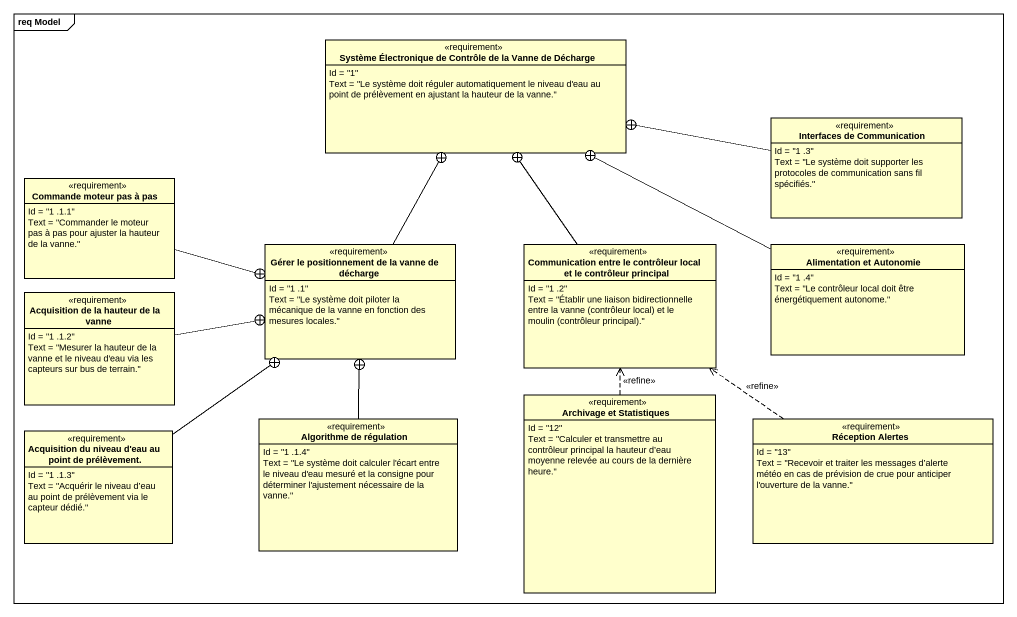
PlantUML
@startuml
mainframe req Model
hide circle
hide empty members
class "Système Électronique de Contrôle de la Vanne de Décharge" as Système_Électronique_de <<requirement>> {
  Id = "1"
  Text = "Le système doit réguler automatiquement le niveau d'eau au point de prélèvement en ajustant la hauteur de la vanne."
}
class "Interfaces de Communication" as Interfaces_de_Communication <<requirement>> {
  Id = "1 .3"
  Text = "Le système doit supporter les protocoles de communication sans fil spécifiés."
}
class "Commande moteur pas à pas" as Commande_moteur_pas_à_pas <<requirement>> {
  Id = "1 .1.1"
  Text = "Commander le moteur pas à pas pour ajuster la hauteur de la vanne."
}
class "Gérer le positionnement de la vanne de décharge" as Gérer_le_positionnement_de <<requirement>> {
  Id = "1 .1"
  Text = "Le système doit piloter la mécanique de la vanne en fonction des mesures locales."
}
class "Communication entre le contrôleur local et le contrôleur principal" as Communication_entre_le <<requirement>> {
  Id = "1 .2"
  {field} Text = "Établir une liaison bidirectionnelle entre la vanne (contrôleur local) et le moulin (contrôleur principal)."
}
class "Alimentation et Autonomie" as Alimentation_et_Autonomie <<requirement>> {
  Id = "1 .4"
  Text = "Le contrôleur local doit être énergétiquement autonome."
}
class "Acquisition de la hauteur de la vanne" as Acquisition_de_la_hauteur <<requirement>> {
  Id = "1 .1.2"
  Text = "Mesurer la hauteur de la vanne et le niveau d'eau via les capteurs sur bus de terrain."
}
class "Acquisition du niveau d'eau au point de prélèvement." as Acquisition_du_niveau_d_eau <<requirement>> {
  Id = "1 .1.3"
  Text = "Acquérir le niveau d’eau au point de prélèvement via le capteur dédié."
}
class "Algorithme de régulation" as Algorithme_de_régulation <<requirement>> {
  Id = "1 .1.4"
  Text = "Le système doit calculer l'écart entre le niveau d'eau mesuré et la consigne pour déterminer l'ajustement nécessaire de la vanne."
}
class "Archivage et Statistiques" as Archivage_et_Statistiques <<requirement>> {
  Id = "12"
  Text = "Calculer et transmettre au contrôleur principal la hauteur d’eau moyenne relevée au cours de la dernière heure."
}
class "Réception Alertes" as Réception_Alertes <<requirement>> {
  Id = "13"
  Text = "Recevoir et traiter les messages d’alerte météo en cas de prévision de crue pour anticiper l'ouverture de la vanne."
}
Interfaces_de_Communication -left-+ Système_Électronique_de
Commande_moteur_pas_à_pas -right-+ Gérer_le_positionnement_de
Gérer_le_positionnement_de -up-+ Système_Électronique_de
Communication_entre_le -up-+ Système_Électronique_de
Alimentation_et_Autonomie -left-+ Système_Électronique_de
Acquisition_de_la_hauteur -right-+ Gérer_le_positionnement_de
Acquisition_du_niveau_d_eau -up-+ Gérer_le_positionnement_de
Algorithme_de_régulation -up-+ Gérer_le_positionnement_de
Archivage_et_Statistiques .up.> Communication_entre_le : <<refine>>
Réception_Alertes .up.> Communication_entre_le : <<refine>>
@enduml
